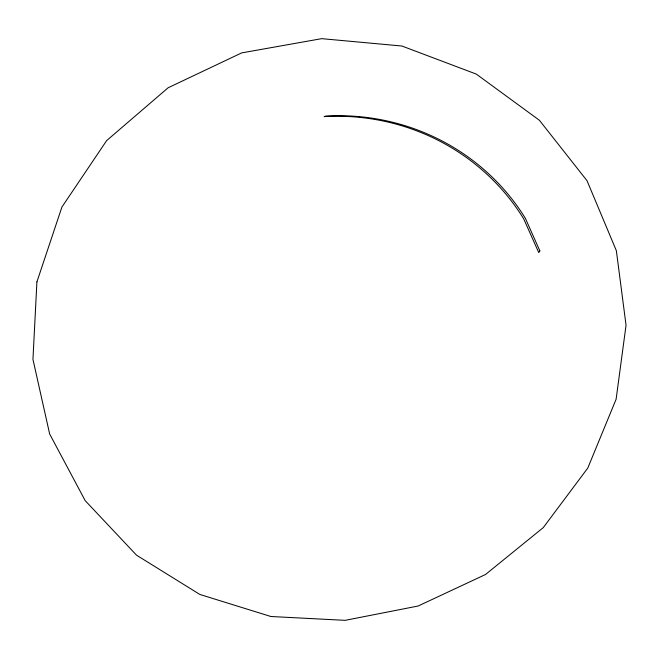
<?xml version="1.0" encoding="UTF-8"?>
<svg xmlns="http://www.w3.org/2000/svg" width="659" height="659" viewBox="0 0 659 659"><rect width="100%" height="100%" fill="white"/><g stroke="black" fill="none" stroke-linecap="round" stroke-linejoin="round"><path stroke-width="0.99" d="M36.912 281.879L32.95 359.394L49.656 433.993L85.176 500.626L136.504 555.158L199.842 594.451L270.89 616.503L345.159 620.341L418.144 606.016L485.518 574.5L543.255 527.628L587.787 468.063L616.116 399.222L626.05 325.225L616.363 250.717L587.029 180.714L539.4 120.276L476.292 74.088L401.924 46.023L321.691 38.659L241.68 52.893L168.111 87.779L106.667 140.581L61.921 207.033L36.912 281.879M539.869 250.914L538.749 252.586L523.674 218.796A223.459 217.437 -22.3 0 0 324.113 116.602L325.793 116.066A223.508 217.478 -22.6 0 1 525.355 218.294L539.869 250.914"/></g></svg>
